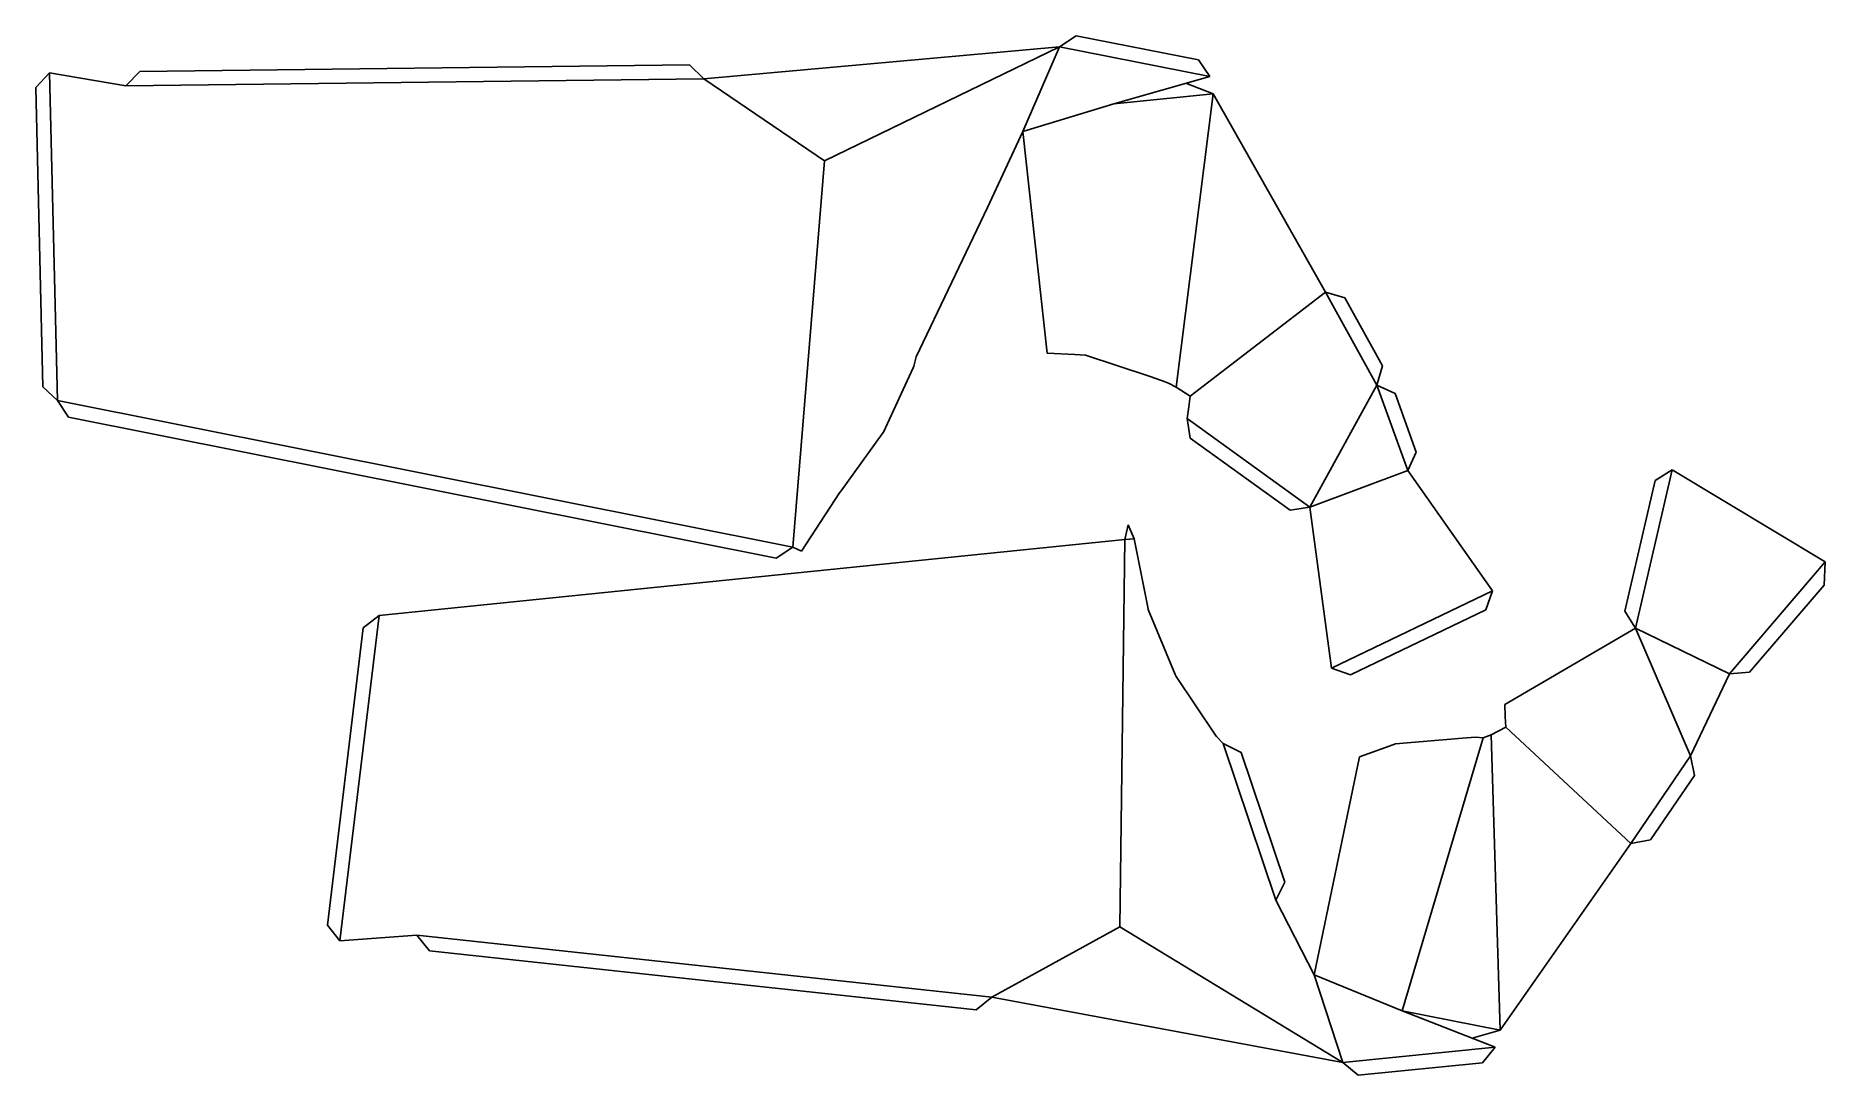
# Model space of a CAD drawing. Extents: x 2041 to 2672, y 76 to 442.
import ezdxf

# ---------------------------------------------------------------- set-up
doc = ezdxf.new("R2010")
doc.units = 0

msp = doc.modelspace()

# ---------------------------------------------------------------- linework, layer by layer
at = {"layer": 'CutLine', "color": 8, "linetype": 'CONTINUOUS'}
for p, q in [((2402.030232, 438.152447), (2407.899851, 442.095487)), ((2407.899851, 442.095487), (2451.021871, 433.629079)), ((2402.030232, 438.152447), (2276.796398, 426.89808)), ((2041.491967, 423.896073), (2046.37134, 429.013857)), ((2073.148988, 424.456649), (2046.37134, 429.013857)), ((2073.148988, 424.456649), (2078.088691, 429.516228)), ((2078.088691, 429.516228), (2271.736819, 431.837782)), ((2271.736819, 431.837782), (2276.796398, 426.89808)), ((2451.021871, 433.629079), (2454.964912, 427.759459)), ((2044.006528, 318.454519), (2041.491967, 423.896073)), ((2421.134802, 418.071394), (2454.964912, 427.759459)), ((2446.56645, 425.354358), (2456.145475, 421.619307)), ((2495.706906, 351.780506), (2456.145475, 421.619307)), ((2376.70287, 381.5483), (2389.150851, 408.357157)), ((2389.150851, 408.357157), (2397.639991, 330.337725)), ((2351.520332, 328.996041), (2376.70287, 381.5483)), ((2495.706906, 351.780506), (2502.502194, 349.824985)), ((2502.502194, 349.824985), (2515.774842, 325.826644)), ((2350.725599, 325.685959), (2351.520332, 328.996041)), ((2397.639991, 330.337725), (2407.424356, 329.801745)), ((2407.424356, 329.801745), (2411.145279, 329.597913)), ((2411.145279, 329.597913), (2433.565181, 322.172778)), ((2340.048543, 302.487718), (2350.445085, 325.076476)), ((2350.445085, 325.076476), (2350.725599, 325.685959)), ((2433.565181, 322.172778), (2437.971675, 320.713408)), ((2515.774842, 325.826644), (2513.819321, 319.031356)), ((2049.124313, 313.575146), (2044.006528, 318.454519)), ((2437.971675, 320.713408), (2440.447611, 319.67742)), ((2440.447611, 319.67742), (2443.173157, 318.305139)), ((2443.173157, 318.305139), (2448.058825, 315.164355)), ((2448.058825, 315.164355), (2447.522936, 311.4013)), ((2513.819321, 319.031356), (2520.220742, 316.027722)), ((2520.220742, 316.027722), (2527.6744, 295.396039)), ((2053.051651, 307.695008), (2049.124313, 313.575146)), ((2447.522936, 311.4013), (2446.93486, 307.27195)), ((2302.287477, 258.068831), (2053.051651, 307.695008)), ((2448.06792, 300.292253), (2446.93486, 307.27195)), ((2325.077233, 281.834355), (2339.586587, 301.850436)), ((2339.586587, 301.850436), (2340.048543, 302.487718)), ((2483.238578, 274.945743), (2448.06792, 300.292253)), ((2527.6744, 295.396039), (2524.670767, 288.994619)), ((2554.551895, 246.562543), (2524.670767, 288.994619)), ((2601.129691, 239.431152), (2611.800964, 285.465612)), ((2611.800964, 285.465612), (2617.800919, 289.207342)), ((2671.702543, 256.74697), (2617.800919, 289.207342)), ((2311.180193, 260.493786), (2324.593509, 281.094088)), ((2324.593509, 281.094088), (2325.077233, 281.834355)), ((2490.218276, 276.078803), (2483.238578, 274.945743)), ((2490.218276, 276.078803), (2497.828517, 219.331693)), ((2425.055679, 264.623456), (2426.19747, 269.75618)), ((2426.19747, 269.75618), (2428.295632, 264.934742)), ((2433.083694, 240.823252), (2428.295632, 264.934742)), ((2425.055679, 264.623456), (2162.401953, 237.914077)), ((2308.167614, 261.996169), (2302.287477, 258.068831)), ((2308.167614, 261.996169), (2311.180193, 260.493786)), ((2671.702543, 256.74697), (2671.305973, 248.595355)), ((2554.551895, 246.562543), (2552.208282, 239.891151)), ((2671.305973, 248.595355), (2645.001781, 217.869522)), ((2433.257349, 239.956172), (2433.083694, 240.823252)), ((2442.764763, 217.1357), (2433.257349, 239.956172)), ((2552.208282, 239.891151), (2504.49991, 216.98808)), ((2144.234921, 128.831913), (2156.840221, 233.547484)), ((2156.840221, 233.547484), (2162.401953, 237.914077)), ((2604.871421, 233.431197), (2558.838443, 206.46026)), ((2604.871421, 233.431197), (2601.129691, 239.431152)), ((2443.067465, 216.40913), (2442.764763, 217.1357)), ((2456.920664, 195.758975), (2443.067465, 216.40913)), ((2504.49991, 216.98808), (2497.828517, 219.331693)), ((2624.315324, 188.443801), (2637.95187, 217.32293)), ((2645.001781, 217.869522), (2637.95187, 217.32293)), ((2558.838443, 206.46026), (2559.034357, 202.293849)), ((2559.034357, 202.293849), (2559.212872, 198.497022)), ((2457.294448, 195.201801), (2456.920664, 195.758975)), ((2554.052707, 195.831129), (2551.209863, 194.72208)), ((2559.212872, 198.497022), (2554.052707, 195.831129)), ((2459.704502, 192.797661), (2457.294448, 195.201801)), ((2459.704502, 192.797661), (2466.034168, 189.645626)), ((2466.034168, 189.645626), (2481.373974, 143.873326)), ((2516.865691, 191.41548), (2507.630798, 188.13862)), ((2520.377655, 192.661645), (2516.865691, 191.41548)), ((2543.91423, 194.614674), (2520.377655, 192.661645)), ((2548.5402, 194.998536), (2543.91423, 194.614674)), ((2551.209863, 194.72208), (2548.5402, 194.998536)), ((2507.630798, 188.13862), (2491.776323, 111.276842)), ((2624.315324, 188.443801), (2625.621096, 181.494344)), ((2625.621096, 181.494344), (2610.143772, 158.855086)), ((2610.143772, 158.855086), (2603.194314, 157.549314)), ((2557.221117, 91.753949), (2603.194314, 157.549314)), ((2481.373974, 143.873326), (2478.221938, 137.54366)), ((2491.776323, 111.276842), (2478.221938, 137.54366)), ((2148.601515, 123.270181), (2144.234921, 128.831913)), ((2148.601515, 123.270181), (2175.689291, 125.285859)), ((2180.123504, 119.777887), (2175.689291, 125.285859)), ((2372.665891, 98.983257), (2180.123504, 119.777887)), ((2378.173863, 103.41747), (2372.665891, 98.983257)), ((2378.173863, 103.41747), (2501.787555, 80.399456)), ((2555.466591, 85.752546), (2522.70126, 98.588745)), ((2557.221117, 91.753949), (2547.332465, 88.939184)), ((2555.466591, 85.752546), (2550.987429, 80.281065)), ((2507.259036, 75.920294), (2501.787555, 80.399456)), ((2550.987429, 80.281065), (2507.259036, 75.920294))]:
    msp.add_line(p, q, dxfattribs=at)
at = {"layer": 'MountainLine', "color": 5, "linetype": 'CONTINUOUS'}
for p, q in [((2319.308008, 398.005207), (2402.030232, 438.152447)), ((2389.150851, 408.357157), (2402.030232, 438.152447)), ((2319.308008, 398.005207), (2276.796398, 426.89808)), ((2308.167614, 261.996169), (2319.308008, 398.005207)), ((2513.819321, 319.031356), (2495.706906, 351.780506)), ((2524.670767, 288.994619), (2513.819321, 319.031356)), ((2049.124313, 313.575146), (2308.167614, 261.996169)), ((2446.93486, 307.27195), (2490.218276, 276.078803)), ((2524.670767, 288.994619), (2490.218276, 276.078803)), ((2617.800919, 289.207342), (2604.871421, 233.431197)), ((2428.295632, 264.934742), (2425.055679, 264.623456)), ((2423.221482, 128.171199), (2425.055679, 264.623456)), ((2637.95187, 217.32293), (2671.702543, 256.74697)), ((2604.871421, 233.431197), (2637.95187, 217.32293)), ((2478.221938, 137.54366), (2459.704502, 192.797661)), ((2603.194314, 157.549314), (2624.315324, 188.443801)), ((2378.173863, 103.41747), (2423.221482, 128.171199)), ((2501.787555, 80.399456), (2423.221482, 128.171199)), ((2501.787555, 80.399456), (2491.776323, 111.276842))]:
    msp.add_line(p, q, dxfattribs=at)
at = {"layer": 'ValleyLine', "color": 1, "linetype": 'CONTINUOUS'}
for p, q in [((2454.964912, 427.759459), (2402.030232, 438.152447)), ((2046.37134, 429.013857), (2049.124313, 313.575146)), ((2276.796398, 426.89808), (2073.148988, 424.456649)), ((2421.134802, 418.071394), (2389.150851, 408.357157)), ((2456.145475, 421.619307), (2421.134802, 418.071394)), ((2456.145475, 421.619307), (2443.173157, 318.305139)), ((2495.706906, 351.780506), (2448.058825, 315.164355)), ((2490.218276, 276.078803), (2513.819321, 319.031356)), ((2497.828517, 219.331693), (2554.551895, 246.562543)), ((2162.401953, 237.914077), (2148.601515, 123.270181)), ((2624.315324, 188.443801), (2604.871421, 233.431197)), ((2554.052707, 195.831129), (2557.221117, 91.753949)), ((2559.212872, 198.497022), (2603.194314, 157.549314)), ((2522.70126, 98.588745), (2551.209863, 194.72208)), ((2175.689291, 125.285859), (2378.173863, 103.41747)), ((2491.776323, 111.276842), (2522.70126, 98.588745)), ((2522.70126, 98.588745), (2557.221117, 91.753949)), ((2501.787555, 80.399456), (2555.466591, 85.752546))]:
    msp.add_line(p, q, dxfattribs=at)

doc.saveas('drawing.dxf')
